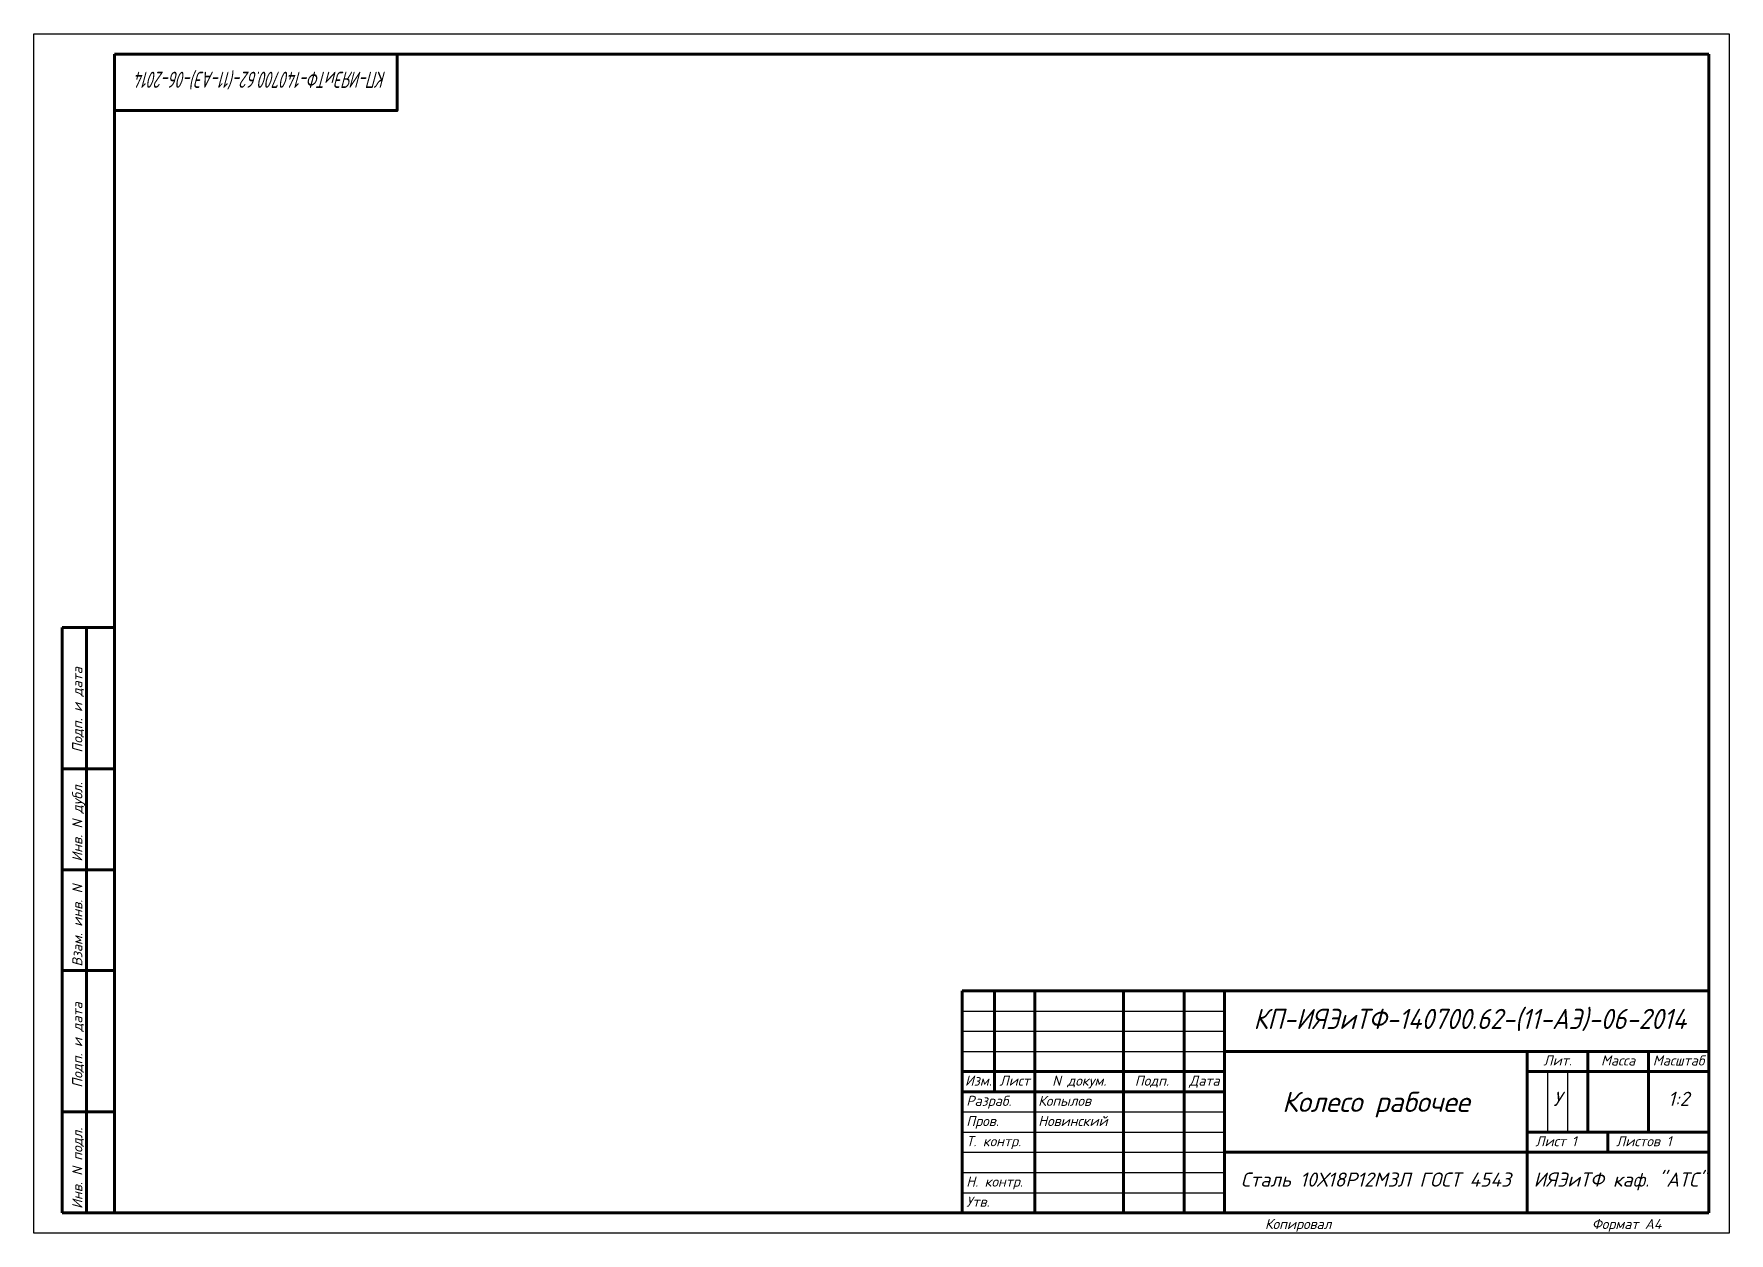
# Paper-space layout 'А3_Н' of a CAD drawing. Header units: millimetres. Extents: x -5 to 415, y -5 to 292.
import ezdxf
from ezdxf.enums import TextEntityAlignment as Align

# ---------------------------------------------------------------- set-up
doc = ezdxf.new("R2010")
doc.units = ezdxf.units.MM
doc.layers.get('0').update_dxf_attribs({"lineweight": 53})
doc.layers.add('АТРИБУТЫ', color=6, linetype='Continuous')
doc.layers.add('РАМКА', color=7, linetype='Continuous')
doc.styles.add('ADRF1', font='isocpeur.ttf', dxfattribs={"oblique": 15})
doc.styles.add('Размер', font='isocpeur.ttf', dxfattribs={"oblique": 15})

# ---------------------------------------------------------------- blocks, each defined once
blk = doc.blocks.new('РАМКА_1')
at = {"layer": 'РАМКА'}
for p, q in [((0, 297), (420, 297)), ((0, 0), (0, 297)), ((420, 297), (420, 0)), ((230, 55), (295, 55)), ((230, 50), (295, 50)), ((230, 45), (295, 45)), ((375, 40), (375, 25)), ((380, 40), (380, 25)), ((230, 30), (295, 30)), ((230, 25), (295, 25)), ((230, 20), (295, 20)), ((230, 15), (295, 15)), ((230, 10), (295, 10)), ((420, 0), (0, 0))]:
    blk.add_line(p, q, dxfattribs=at)
at = {"layer": 'РАМКА', "lineweight": 60}
for p, q in [((20, 292), (415, 292)), ((20, 292), (415, 292)), ((20, 5), (20, 292)), ((90, 288), (90, 292)), ((415, 292), (415, 5)), ((7, 5), (7, 150)), ((20, 150), (7, 150)), ((13, 5), (13, 150)), ((20, 115), (7, 115)), ((20, 90), (7, 90)), ((20, 65), (7, 65)), ((415, 60), (230, 60)), ((230, 60), (230, 5)), ((238, 60), (238, 35)), ((248, 60), (248, 5)), ((270, 60), (270, 5)), ((285, 60), (285, 5)), ((295, 60), (295, 5)), ((295, 45), (415, 45)), ((370, 45), (370, 5)), ((385, 45), (385, 25)), ((400, 45), (400, 25)), ((230, 40), (295, 40)), ((370, 40), (415, 40)), ((230, 35), (295, 35)), ((20, 30), (7, 30)), ((370, 25), (415, 25)), ((390, 25), (390, 20)), ((295, 20), (415, 20)), ((230, 5), (7, 5)), ((415, 5), (230, 5))]:
    blk.add_line(p, q, dxfattribs=at)
blk.add_lwpolyline([(20, 292), (90, 292), (90, 278), (20, 278)], close=True, dxfattribs=at)
at = {"layer": 'АТРИБУТЫ', "style": 'ADRF1', "oblique": 15, "flags": 8}
blk.add_attdef('DOCUMENT(В)', text='', height=5, rotation=180, dxfattribs=at).set_placement((58.62, 287.69), align=Align.CENTER)
for tag, height, p in [('DOCUMENT', 5, (355.77, 50.55)), ('NAME', 5, (332.5, 30)), ('LITER_1', 3.5, (372.5, 31.5)), ('LITER_2', 3.5, (377.5, 31.5)), ('LITER_3', 3.5, (382.5, 31.5)), ('MASS', 3.5, (392.5, 31.5)), ('SCALE', 3.5, (407.5, 31.5)), ('MATERIAL', 3.5, (332.5, 11.5)), ('DIFF_INDEX', 3.5, (393, 11.5))]:
    blk.add_attdef(tag, text='', height=height, dxfattribs=at).set_placement(p, align=Align.CENTER)
for tag, p in [('DEVELOPED_BY', (248.82, 31.5)), ('CHECKED_BY', (248.82, 26.5)), ('TECH_CONTR', (248.82, 21.5)), ('PAGE_NO', (381, 21.5)), ('PAGES_AMOUNT', (404.5, 21.5)), ('AUX_LEFT', (231, 16.5)), ('AUX_RIGHT', (248.82, 16.5)), ('NOM_CONTR', (248.82, 11.5)), ('APPROVED_BY', (248.82, 6.5))]:
    blk.add_attdef(tag, p, '', height=2.5, dxfattribs=at)
for tag, width, p, p2 in [('DEV_DATE', 1.155323, (285, 31.5), (294.53, 31.5)), ('CHK_DATE', 0.5625, (285, 26.5), (294, 26.5)), ('T_CONTR_DATE', 0.371134, (285, 21.5), (294, 21.5)), ('AUX_DATE', 0.537313, (285, 16.5), (294, 16.5)), ('NOM_CONTR_DATE', 0.315789, (285, 11.5), (294, 11.5)), ('APPROVED_DATE', 0.339623, (285, 6.5), (294, 6.5))]:
    blk.add_attdef(tag, text='', height=2.5, dxfattribs=dict(at, width=width)).set_placement(p, p2, align=Align.FIT)
at = {"layer": 'РАМКА', "style": 'ADRF1', "oblique": 15}
for s, p in [('Подп. и дата', (12, 119)), ('Инв. N дубл.', (12, 92)), ('Взам. инв. N', (12, 66)), ('Подп. и дата', (12, 36)), ('Инв. N подл.', (12, 6))]:
    blk.add_text(s, height=2.5, rotation=90, dxfattribs=at).set_placement(p)
for s, p in [('Лит.', (377.5, 41.5)), ('Масса', (392.5, 41.5)), ('Масштаб', (407.5, 41.5)), ('Изм.', (234, 36.5)), ('Лист', (243, 36.5)), ('N докум.', (259, 36.5)), ('Подп.', (277, 36.5)), ('Дата', (290, 36.5))]:
    blk.add_text(s, height=2.5, dxfattribs=at).set_placement(p, align=Align.CENTER)
for s, p in [('Разраб.', (231, 31.5)), ('Пров.', (231, 26.5)), ('Т. контр.', (231, 21.5)), ('Лист', (372, 21.5)), ('Листов', (392, 21.5)), ('Н. контр.', (231, 11.5)), ('Утв.', (231, 6.5)), ('Копировал', (305, 1)), ('Формат A4', (386, 1))]:
    blk.add_text(s, height=2.5, dxfattribs=at).set_placement(p)

psp = doc.layouts.new('А3_Н')

# ---------------------------------------------------------------- block references
at = {"layer": 'РАМКА'}
ref = psp.add_blockref('РАМКА_1', (-5.05, -4.99), dxfattribs=at)
ref.add_attrib('DOCUMENT(В)', 'КП-ИЯЭиТФ-140700.62-(11-АЭ)-06-2014', dxfattribs={"layer": 'АТРИБУТЫ', "height": 4, "rotation": 180, "style": 'ADRF1', "oblique": 15, "width": 0.65}).set_placement((51.27, 282.65), align=Align.CENTER)
ref.add_attrib('PAGE_NO', '1', (375.95, 16.51), dxfattribs={"layer": 'АТРИБУТЫ', "height": 2.5, "style": 'ADRF1', "oblique": 15})
ref.add_attrib('LITER_2', 'У', dxfattribs={"layer": 'АТРИБУТЫ', "height": 3.5, "style": 'ADRF1', "oblique": 15}).set_placement((372.45, 26.51), align=Align.CENTER)
ref.add_attrib('DIFF_INDEX', 'ИЯЭиТФ каф. "АТС"', dxfattribs={"layer": 'АТРИБУТЫ', "height": 3.5, "style": 'Размер', "oblique": 15}).set_placement((387.95, 6.51), align=Align.CENTER)
ref.add_attrib('DEVELOPED_BY', 'Копылов', (243.77, 26.51), dxfattribs={"layer": 'АТРИБУТЫ', "height": 2.5, "style": 'ADRF1', "oblique": 15})
ref.add_attrib('CHECKED_BY', 'Новинский', (243.77, 21.51), dxfattribs={"layer": 'АТРИБУТЫ', "height": 2.5, "style": 'ADRF1', "oblique": 15})
ref.add_attrib('MATERIAL', 'Сталь 10Х18Р12МЗЛ ГОСТ 4543', dxfattribs={"layer": 'АТРИБУТЫ', "height": 3.5, "style": 'ADRF1', "oblique": 15}).set_placement((327.45, 6.51), align=Align.CENTER)
ref.add_attrib('NAME', 'Колесо рабочее', dxfattribs={"layer": 'АТРИБУТЫ', "height": 5, "style": 'ADRF1', "oblique": 15}).set_placement((327.45, 25.01), align=Align.CENTER)
ref.add_attrib('DOCUMENT', 'КП-ИЯЭиТФ-140700.62-(11-АЭ)-06-2014', dxfattribs={"layer": 'АТРИБУТЫ', "height": 5, "style": 'ADRF1', "oblique": 15, "width": 0.9}).set_placement((350.73, 45.55), align=Align.CENTER)
ref.add_attrib('PAGES_AMOUNT', '1', (399.45, 16.51), dxfattribs={"layer": 'АТРИБУТЫ', "height": 2.5, "style": 'ADRF1', "oblique": 15})
ref.add_attrib('SCALE', '1:2', dxfattribs={"layer": 'АТРИБУТЫ', "height": 3.5, "style": 'ADRF1', "oblique": 15}).set_placement((402.45, 26.51), align=Align.CENTER)

# ---------------------------------------------------------------- viewports
at = {"layer": '0'}
psp.add_viewport(center=(212.45, 143.51), size=(395, 287), view_center_point=(551.2634, 2275.0648), view_height=3472.730037, dxfattribs=at)

doc.saveas('drawing.dxf')
